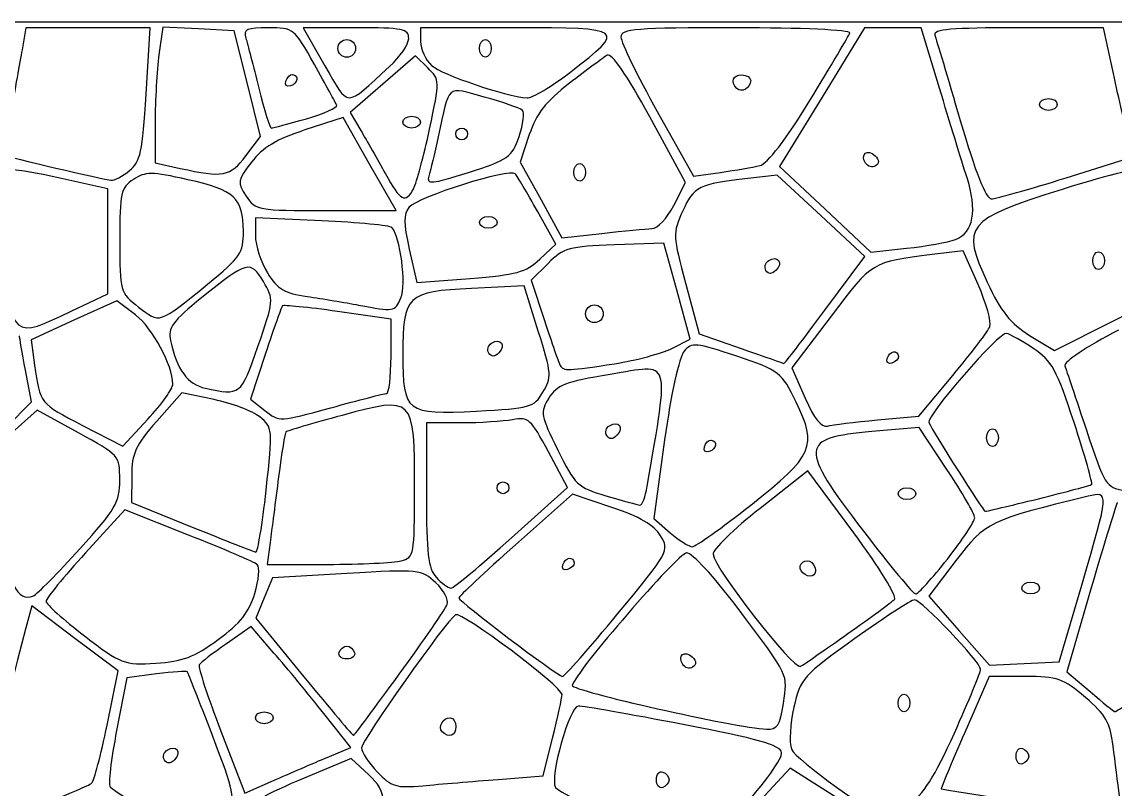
# Model space of a CAD drawing. Extents: x 1 to 601, y -4 to 449.
# Drawn here: x 179.7 to 318.7, y 351.6 to 449.1 of the extents above; entities that cross this region are included whole.
import ezdxf

# ---------------------------------------------------------------- set-up
doc = ezdxf.new("R2010")
doc.units = 0
doc.layers.get('0').update_dxf_attribs({"linetype": 'CONTINUOUS'})

msp = doc.modelspace()

# ---------------------------------------------------------------- linework, layer by layer
at = {"color": 7}
for points in [[(0.875971, 224.12403), (0.875971, 449.124032), (300.87597, 449.124032), (600.87597, 449.124032), (600.87597, 224.12403), (600.87597, -0.87597), (300.87597, -0.87597), (0.875971, -0.87597)], [(219.87597, 445.749032)], [(237.87597, 445.749032)], [(226.43847, 443.43545)], [(249.557378, 442.813188)], [(213.23847, 441.586532)], [(270.60558, 440.644422)], [(309.12597, 438.624032)], [(215.863845, 436.814114)], [(228.12597, 436.374032)], [(234.87597, 434.874032)], [(242.908612, 434.556684)], [(208.170713, 432.077144)], [(286.977667, 431.161697)], [(193.357687, 430.203209)], [(249.87597, 429.999032)], [(273.533715, 430.84532)], [(312.49707, 429.295525)], [(229.50939, 427.936532)], [(237.87597, 423.624032)], [(259.79823, 422.835521)], [(298.417522, 421.452334)], [(245.547165, 418.949216)], [(315.87597, 418.749034)], [(274.32339, 417.506884)], [(203.26419, 415.749034)], [(227.886683, 414.032291)], [(185.93847, 412.342774)], [(251.37597, 411.999034)], [(281.815275, 412.460404)], [(209.689643, 407.829881)], [(239.07339, 407.006884)], [(289.73847, 406.336534)], [(255.064538, 405.654094)], [(198.87597, 403.056416)], [(245.948332, 402.016256)], [(226.06347, 401.864719)], [(288.50097, 398.503811)], [(254.07339, 396.506884)], [(266.48847, 395.086534)], [(302.37597, 396.249034)], [(210.745275, 389.571551)], [(240.12597, 389.874034)], [(259.217633, 390.061534)], [(291.12597, 389.124034)], [(308.965613, 388.486564)], [(272.39766, 387.681799)], [(241.967258, 383.526446)], [(187.06347, 382.121494)], [(227.93847, 380.596706)], [(248.48847, 380.086534)], [(297.39033, 380.810689)], [(278.783003, 379.322209)], [(306.87597, 377.124034)], [(255.478125, 373.87023)], [(284.75097, 371.342595)], [(204.633818, 370.57128)], [(220.019723, 368.93028)], [(263.727667, 367.411695)], [(227.681272, 366.177435)], [(276.532185, 362.44578)], [(291.12597, 362.49903)], [(209.37597, 360.62403)], [(233.146358, 358.85364)], [(197.82339, 355.25688)], [(218.78619, 355.715415)], [(306.12597, 355.74903)], [(240.23655, 352.793347)], [(260.37597, 352.74903)]]:
    msp.add_lwpolyline(points, close=True, dxfattribs=at)
for points in [[(195.483405, 439.936532), (196.002397, 448.374032), (188.09817, 448.374032), (180.193942, 448.374032), (179.699595, 445.561532)], [(208.170712, 432.077144), (210.04179, 434.530256), (208.35189, 441.264644), (206.66199, 447.999032), (202.12545, 448.219557), (197.58891, 448.440081), (197.10744, 444.927379)], [(222.171, 448.374032), (215.46603, 448.374032), (218.226593, 443.546228)], [(242.43096, 448.374032), (230.37597, 448.374032), (230.37597, 446.615273)], [(296.3901, 440.686532), (294.061553, 448.374032), (290.452575, 448.374032), (286.84359, 448.374032), (281.447715, 439.561532), (276.05184, 430.749032), (281.856592, 425.290433), (287.661345, 419.831831), (292.206158, 420.332764)], [(318.5172, 442.561532), (317.273655, 448.374032), (306.36957, 448.374032)], [(231.311047, 443.272291), (229.758465, 444.824867), (225.584977, 441.221739), (221.41149, 437.61861), (222.788482, 435.308822)], [(223.910348, 431.044706), (220.555912, 436.965379), (215.679217, 435.379849)], [(262.584525, 425.792787), (264.07356, 428.711543), (259.535385, 437.047262)], [(260.480212, 437.746863), (265.084448, 429.48498), (268.542712, 429.983329)], [(196.62597, 436.313491), (196.62597, 431.212306), (199.81347, 430.498488)], [(244.220468, 434.782206), (243.061515, 431.292925), (245.706592, 426.480794), (248.351677, 421.668664), (253.42632, 422.232836)], [(312.49707, 429.295525), (320.979382, 431.967017), (320.370067, 434.358025)], [(218.337668, 425.124032), (227.264783, 425.124032), (223.910348, 431.044706)], [(185.93847, 412.342774), (190.62597, 414.560336), (190.62597, 421.215964), (190.62597, 427.871584), (183.732975, 429.416577)], [(281.815275, 412.460404), (286.905413, 419.296774), (281.328188, 424.473462), (275.75097, 429.650151), (272.00097, 429.220159)], [(217.81347, 423.819662), (209.37597, 424.193679), (209.37597, 421.934884)], [(245.547165, 418.949216), (247.593367, 420.873431), (245.247142, 425.061232)], [(228.948877, 420.216184), (229.895527, 415.986124), (236.698245, 416.505566)], [(262.34469, 407.596691), (264.688402, 408.759229), (263.003857, 414.879131), (261.319313, 420.999034), (255.035145, 420.771071)], [(301.299105, 415.712126), (299.395102, 420.017419), (295.448032, 419.531036)], [(307.8609, 409.260701), (311.00097, 407.346334), (318.369428, 411.020104), (325.737885, 414.693866), (325.27644, 419.721454)], [(246.599378, 418.417549), (244.447777, 416.291996), (246.13728, 411.145511)], [(264.115283, 415.788806), (265.823243, 409.433276), (271.16211, 407.587864)], [(245.363775, 409.787921), (243.559087, 415.542364), (236.871937, 415.222646)], [(194.12253, 411.853744), (191.75097, 413.660891), (186.29859, 411.180071), (180.846218, 408.699251), (181.298625, 405.474139)], [(226.62597, 406.605581), (226.62597, 411.337136), (219.820702, 412.300316)], [(282.607515, 411.710306), (277.612237, 405.115939), (279.306607, 401.271724)], [(210.662587, 406.947529), (208.736423, 401.146016), (210.583912, 399.692786)], [(177.728835, 397.599109), (180.894008, 400.824191), (180.134985, 404.826476)], [(288.50097, 398.503811), (293.75097, 398.991191), (298.083908, 404.174524)], [(204.12597, 401.086061), (200.00097, 401.930141), (196.828898, 398.339591)], [(186.858765, 396.862159), (181.601595, 399.725276), (178.009763, 396.519326), (174.417923, 393.313376), (176.15379, 385.406209)], [(187.404368, 397.803296), (192.50097, 395.177486), (195.68847, 398.598319)], [(235.53222, 398.124034), (231.12597, 398.124034), (231.12597, 388.995589)], [(297.336098, 392.215481), (293.796225, 397.538959), (287.776028, 397.013809)], [(261.433245, 395.978554), (260.042918, 385.958081), (262.126268, 384.166054)], [(241.967258, 383.526446), (249.056078, 389.928866), (246.653528, 394.433981)], [(193.646063, 391.374034), (193.635338, 387.999034), (201.318173, 384.883879)], [(285.483758, 384.153364), (279.630945, 392.022101), (273.565958, 387.249709)], [(254.728297, 387.388654), (249.702247, 389.084074), (242.476612, 382.638529)], [(200.888078, 383.863151), (192.775178, 387.079541), (187.763078, 381.587914)], [(211.242345, 382.936534), (210.85824, 380.124034), (218.554605, 380.134234)], [(298.519148, 380.670469), (295.037318, 376.090256), (298.894148, 371.703487), (302.75097, 367.316723), (307.177103, 367.532872), (311.603243, 367.74903), (314.477573, 377.499034)], [(221.028037, 378.985901), (211.569352, 378.440344), (210.495652, 375.870626), (209.42196, 373.300912), (215.553705, 365.837468)], [(315.70077, 377.151896), (312.587145, 366.491325), (315.544058, 363.960832)], [(190.510268, 359.693107), (191.925533, 366.593152), (186.428783, 370.730332), (180.932033, 374.867527), (180.193575, 372.058275)], [(211.74333, 368.858535), (208.828013, 372.218048), (205.694145, 370.046272)], [(196.789763, 366.199965), (193.028453, 365.701013), (191.728973, 359.010765)], [(307.291732, 365.87403), (302.727503, 365.87403), (299.607067, 358.74903)], [(218.78619, 355.715415), (221.496173, 356.847713), (218.07741, 361.173375)], [(204.978007, 358.93341), (208.035217, 351.027), (212.055712, 352.805055)], [(240.23655, 352.793347), (245.972138, 353.237595), (247.17405, 358.022452)], [(223.79169, 353.359118), (221.56956, 355.469198), (214.774845, 352.609118)], [(283.322708, 350.456843), (277.394445, 354.22107), (271.493948, 347.86005)]]:
    msp.add_lwpolyline(points, dxfattribs=at)
for points in [[(211.027312, 448.374032), (208.280085, 448.374032), (207.83592, 448.170163), (208.167802, 447.061532)], [(216.890355, 443.700214), (214.314315, 448.312124), (214.236652, 448.374032), (211.027312, 448.374032)], [(228.87597, 447.021158), (228.87597, 448.224105), (228.132915, 448.374032), (222.171, 448.374032)], [(249.557378, 442.813188), (256.564808, 448.236645), (256.388738, 448.374032), (242.43096, 448.374032)], [(270.563468, 448.374032), (257.689747, 448.374032), (255.87597, 448.227986), (255.87597, 447.19139)], [(285.000968, 447.717456), (285.138652, 448.079051), (278.65227, 448.374032), (270.563468, 448.374032)], [(306.36957, 448.374032), (297.971243, 448.374032), (295.54092, 448.158596), (295.79373, 447.436532)], [(208.167802, 447.061532), (208.3839, 446.339657), (209.12268, 443.470907), (209.809523, 440.686532)], [(219.87597, 445.749032), (219.87597, 446.367782), (220.38222, 446.874032), (221.00097, 446.874032)], [(221.00097, 446.874032), (221.61972, 446.874032), (222.12597, 446.367782), (222.12597, 445.749032)], [(226.43847, 443.43545), (227.779095, 444.663508), (228.87597, 446.277077), (228.87597, 447.021158)], [(230.37597, 446.615273), (230.37597, 445.647956), (231.01023, 444.282515), (231.785445, 443.58096)], [(237.87597, 445.749032), (237.87597, 446.367782), (238.21347, 446.874032), (238.62597, 446.874032)], [(238.62597, 446.874032), (239.03847, 446.874032), (239.37597, 446.367782), (239.37597, 445.749032)], [(255.87597, 447.19139), (255.87597, 446.540936), (257.947875, 442.290899), (260.480212, 437.746863)], [(279.908715, 439.134922), (282.571957, 443.494199), (284.86347, 447.356339), (285.000968, 447.717456)], [(295.79373, 447.436532), (295.974263, 446.920907), (297.431722, 442.027157), (299.03253, 436.561532)], [(179.699595, 445.561532), (179.427705, 444.014657), (178.770795, 440.386532), (178.239795, 437.499032)], [(221.00097, 444.624032), (220.38222, 444.624032), (219.87597, 445.130282), (219.87597, 445.749032)], [(222.12597, 445.749032), (222.12597, 445.130282), (221.61972, 444.624032), (221.00097, 444.624032)], [(238.62597, 444.624032), (238.21347, 444.624032), (237.87597, 445.130282), (237.87597, 445.749032)], [(239.37597, 445.749032), (239.37597, 445.130282), (239.03847, 444.624032), (238.62597, 444.624032)], [(259.535385, 437.047262), (256.610603, 442.419502), (254.686808, 445.200622), (254.12409, 444.870038)], [(197.10744, 444.927379), (196.84263, 442.995392), (196.62597, 439.119143), (196.62597, 436.313491)], [(219.729278, 438.515295), (219.603705, 438.7964), (218.326192, 441.129614), (216.890355, 443.700214)], [(254.12409, 444.870038), (253.643873, 444.587918), (251.479875, 442.987832), (249.315195, 441.314291)], [(213.23847, 441.586532), (213.40347, 442.081532), (213.783158, 442.46122), (214.08222, 442.430282)], [(214.08222, 442.430282), (214.978995, 442.337513), (214.805325, 441.308816), (213.83847, 440.986532)], [(218.226593, 443.546228), (221.315235, 438.144674), (220.6722, 438.153349), (226.43847, 443.43545)], [(231.529605, 435.484373), (232.853872, 441.674136), (232.852275, 441.731062), (231.311047, 443.272291)], [(231.785445, 443.58096), (233.084633, 442.405206), (241.183898, 439.656819), (243.932378, 439.459044)], [(243.932378, 439.459044), (244.582148, 439.412289), (247.113398, 440.921652), (249.557378, 442.813188)], [(270.60558, 440.644422), (269.760945, 441.48906), (270.091162, 442.374032), (271.25097, 442.374032)], [(271.25097, 442.374032), (271.86972, 442.374032), (272.37597, 442.056451), (272.37597, 441.668295)], [(320.370067, 434.358025), (320.034945, 435.673079), (319.201155, 439.364657), (318.5172, 442.561532)], [(213.83847, 440.986532), (213.34347, 440.821532), (213.07347, 441.091532), (213.23847, 441.586532)], [(238.468507, 439.568812), (233.612152, 440.902442), (234.08952, 441.316668), (232.62597, 434.499032)], [(249.315195, 441.314291), (246.309218, 438.990326), (245.105633, 437.447172), (244.220468, 434.782206)], [(272.37597, 441.668295), (272.37597, 440.722561), (271.204777, 440.045224), (270.60558, 440.644422)], [(193.357687, 430.203209), (194.76054, 431.334612), (195.030255, 432.56962), (195.483405, 439.936532)], [(209.809523, 440.686532), (210.496365, 437.902157), (211.21848, 435.624032), (211.414222, 435.624032)], [(243.322882, 437.898995), (243.008332, 438.170577), (240.82386, 438.921994), (238.468507, 439.568812)], [(299.86956, 429.400466), (299.236553, 431.379678), (297.6708, 436.458407), (296.3901, 440.686532)], [(215.863845, 436.814114), (218.115398, 437.468659), (219.854843, 438.234191), (219.729278, 438.515295)], [(273.533715, 430.84532), (274.495462, 431.073493), (276.870375, 434.161659), (279.908715, 439.134922)], [(309.12597, 438.624032), (309.12597, 439.036532), (309.63222, 439.374032), (310.25097, 439.374032)], [(310.25097, 437.874032), (309.63222, 437.874032), (309.12597, 438.211532), (309.12597, 438.624032)], [(310.25097, 439.374032), (310.86972, 439.374032), (311.37597, 439.036532), (311.37597, 438.624032)], [(311.37597, 438.624032), (311.37597, 438.211532), (310.86972, 437.874032), (310.25097, 437.874032)], [(211.414222, 435.624032), (211.609958, 435.624032), (213.612293, 436.159569), (215.863845, 436.814114)], [(228.12597, 436.374032), (228.12597, 436.786532), (228.63222, 437.124032), (229.25097, 437.124032)], [(229.25097, 437.124032), (229.86972, 437.124032), (230.37597, 436.786532), (230.37597, 436.374032)], [(242.908612, 434.556684), (243.451012, 436.123372), (243.637432, 437.627411), (243.322882, 437.898995)], [(215.679217, 435.379849), (212.071695, 434.206958), (210.307433, 433.145229), (208.900208, 431.30026)], [(222.788482, 435.308822), (223.545825, 434.038437), (224.949982, 431.564657), (225.908827, 429.811532)], [(229.25097, 435.624032), (228.63222, 435.624032), (228.12597, 435.961532), (228.12597, 436.374032)], [(230.37597, 436.374032), (230.37597, 435.961532), (229.86972, 435.624032), (229.25097, 435.624032)], [(229.50939, 427.936532), (229.886797, 428.658407), (230.795895, 432.054935), (231.529605, 435.484373)], [(234.87597, 434.874032), (234.87597, 435.286532), (235.21347, 435.624032), (235.62597, 435.624032)], [(235.62597, 435.624032), (236.03847, 435.624032), (236.37597, 435.286532), (236.37597, 434.874032)], [(299.03253, 436.561532), (300.950415, 430.013317), (302.296372, 426.624032), (302.978925, 426.624032)], [(232.62597, 434.499032), (232.183207, 432.436532), (231.652087, 430.190688), (231.445687, 429.508268)], [(235.62597, 434.124032), (235.21347, 434.124032), (234.87597, 434.461531), (234.87597, 434.874032)], [(236.37597, 434.874032), (236.37597, 434.461531), (236.03847, 434.124032), (235.62597, 434.124032)], [(236.496427, 429.987833), (241.565932, 431.595135), (241.987222, 431.89531), (242.908612, 434.556684)], [(286.97769, 431.161697), (286.265032, 432.31481), (287.241202, 433.058798), (288.20382, 432.096183)], [(177.387652, 432.166169), (177.599272, 432.011422), (190.24659, 429.049877), (191.00097, 428.978424)], [(199.81347, 430.498488), (205.237958, 429.283713), (206.175075, 429.460732), (208.170713, 432.077144)], [(208.900208, 431.30026), (207.098768, 428.938451), (207.06186, 428.708581), (208.204223, 426.965118)], [(249.87597, 429.999032), (249.87597, 430.617782), (250.21347, 431.124032), (250.62597, 431.124032)], [(250.62597, 431.124032), (251.03847, 431.124032), (251.37597, 430.617782), (251.37597, 429.999032)], [(288.24312, 430.821449), (287.82318, 430.561913), (287.253727, 430.715024), (286.977667, 431.161697)], [(288.20382, 432.096183), (288.742455, 431.557548), (288.755392, 431.138038), (288.24312, 430.821449)], [(183.732975, 429.416577), (176.377703, 431.065185), (172.994048, 430.650687), (173.689395, 428.186237)], [(191.00097, 428.978424), (191.41347, 428.939357), (192.473992, 429.490507), (193.357687, 430.203209)], [(200.793488, 429.052536), (196.14153, 430.094224), (195.401453, 430.097695), (193.855988, 429.085071)], [(225.908827, 429.811532), (227.824515, 426.308947), (228.48, 425.967601), (229.50939, 427.936532)], [(242.424682, 429.800296), (241.759042, 430.570799), (230.008185, 426.863267), (228.905752, 425.534917)], [(231.445687, 429.508268), (231.115815, 428.417578), (231.726712, 428.475583), (236.496427, 429.987833)], [(245.247142, 425.061232), (243.956715, 427.364522), (242.686612, 429.497101), (242.424682, 429.800296)], [(250.62597, 428.874032), (250.21347, 428.874032), (249.87597, 429.380282), (249.87597, 429.999032)], [(251.37597, 429.999032), (251.37597, 429.380282), (251.03847, 428.874032), (250.62597, 428.874032)], [(268.542712, 429.983329), (270.44475, 430.25742), (272.690707, 430.645316), (273.533715, 430.84532)], [(322.894425, 430.238704), (322.11438, 430.67524), (318.467693, 429.864496), (311.975865, 427.811247)], [(193.855988, 429.085071), (192.265928, 428.043221), (192.12597, 427.416826), (192.12597, 421.342136)], [(207.849315, 422.499034), (207.819765, 426.71138), (206.730495, 427.723092), (200.793488, 429.052536)], [(272.00097, 429.220159), (265.80282, 428.509449), (265.124235, 428.169395), (263.72874, 425.074742)], [(298.417523, 421.452334), (300.71598, 422.305549), (301.23321, 425.13675), (299.86956, 429.400466)], [(302.978925, 426.624032), (303.548632, 426.624032), (307.8318, 427.826204), (312.49707, 429.295525)], [(208.204223, 426.965118), (209.37321, 425.181019), (209.686875, 425.124032), (218.337668, 425.124032)], [(311.975865, 427.811247), (299.649615, 423.912675), (299.112128, 423.246633), (302.466375, 416.027291)], [(228.905752, 425.534917), (228.200242, 424.684828), (228.209692, 423.519231), (228.948877, 420.216184)], [(259.79823, 422.835521), (260.528865, 422.857196), (261.745868, 424.148892), (262.584525, 425.792787)], [(237.87597, 423.624032), (237.87597, 424.036532), (238.38222, 424.374032), (239.00097, 424.374032)], [(239.00097, 424.374032), (239.61972, 424.374032), (240.12597, 424.036532), (240.12597, 423.624032)], [(263.72874, 425.074742), (262.443638, 422.224894), (262.454265, 421.969639), (264.115283, 415.788806)], [(226.73445, 422.972336), (226.468538, 423.232658), (222.454095, 423.613954), (217.81347, 423.819662)], [(227.886683, 414.032291), (228.612315, 415.658486), (227.804708, 421.924594), (226.73445, 422.972336)], [(239.00097, 422.874034), (238.38222, 422.874034), (237.87597, 423.211534), (237.87597, 423.624032)], [(240.12597, 423.624032), (240.12597, 423.211534), (239.61972, 422.874034), (239.00097, 422.874034)], [(253.42632, 422.232836), (256.217377, 422.543126), (259.084732, 422.814334), (259.79823, 422.835521)], [(203.26419, 415.749034), (207.52731, 419.219741), (207.8688, 419.722466), (207.849315, 422.499034)], [(209.37597, 421.934884), (209.37597, 420.692546), (210.067223, 418.557611), (210.912083, 417.190594)], [(292.206158, 420.332764), (294.705803, 420.608276), (297.500918, 421.112081), (298.417522, 421.452334)], [(175.623533, 420.999034), (178.984973, 408.387101), (178.477365, 408.813079), (185.93847, 412.342774)], [(192.12597, 421.342136), (192.12597, 414.796009), (192.148995, 414.714746), (194.529248, 412.851904)], [(255.035145, 420.771071), (249.290985, 420.562691), (248.56608, 420.360446), (246.599378, 418.417549)], [(210.398985, 416.094709), (208.774965, 418.843954), (208.35777, 418.735271), (202.565775, 414.054064)], [(236.698245, 416.505566), (242.574892, 416.954291), (243.779527, 417.286954), (245.547165, 418.949216)], [(274.32339, 417.506861), (274.063853, 417.926801), (274.216965, 418.496254), (274.663635, 418.772314)], [(274.663635, 418.772314), (275.816745, 419.484971), (276.560738, 418.508801), (275.59812, 417.546184)], [(295.448032, 419.531036), (287.761792, 418.583884), (287.859262, 418.643254), (282.607515, 411.710306)], [(315.87597, 418.749034), (315.87597, 419.367784), (316.21347, 419.874034), (316.62597, 419.874034)], [(316.62597, 417.624034), (316.21347, 417.624034), (315.87597, 418.130284), (315.87597, 418.749034)], [(316.62597, 419.874034), (317.03847, 419.874034), (317.37597, 419.367784), (317.37597, 418.749034)], [(317.37597, 418.749034), (317.37597, 418.130284), (317.03847, 417.624034), (316.62597, 417.624034)], [(210.912083, 417.190594), (212.18535, 415.130419), (213.051623, 414.618214), (215.974583, 414.197306)], [(275.59812, 417.546184), (275.059485, 417.007549), (274.63998, 416.994604), (274.32339, 417.506884)], [(209.689643, 407.829881), (211.73346, 413.701061), (211.743548, 413.818556), (210.398985, 416.094709)], [(302.466375, 416.027291), (304.217033, 412.259374), (305.422523, 410.747261), (307.8609, 409.260701)], [(194.529248, 412.851904), (197.23839, 410.731684), (197.00706, 410.654959), (203.26419, 415.749034)], [(236.871937, 415.222646), (228.665355, 414.830284), (228.12597, 414.314059), (228.12597, 406.852241)], [(302.809972, 410.382349), (303.026197, 410.945816), (302.346307, 413.344219), (301.299105, 415.712126)], [(202.565775, 414.054064), (198.835403, 411.039109), (198.229463, 410.214184), (198.57717, 408.624034)], [(219.820702, 412.300316), (216.077805, 412.830064), (212.919427, 413.147741), (212.80209, 413.006269)], [(215.974583, 414.197306), (217.914098, 413.918014), (220.85097, 413.430499), (222.50097, 413.113939)], [(222.50097, 413.113939), (227.036085, 412.243864), (227.092995, 412.253569), (227.886683, 414.032291)], [(251.37597, 411.999034), (251.37597, 412.617784), (251.88222, 413.124034), (252.50097, 413.124034)], [(252.50097, 413.124034), (253.11972, 413.124034), (253.62597, 412.617784), (253.62597, 411.999034)], [(198.87597, 403.056416), (198.87597, 405.455381), (196.326, 410.174674), (194.12253, 411.853744)], [(212.80209, 413.006269), (212.684752, 412.864789), (211.721977, 410.138351), (210.662587, 406.947529)], [(252.50097, 410.874034), (251.88222, 410.874034), (251.37597, 411.380284), (251.37597, 411.999034)], [(253.62597, 411.999034), (253.62597, 411.380284), (253.11972, 410.874034), (252.50097, 410.874034)], [(276.613058, 405.683246), (276.674708, 405.650696), (279.015705, 408.700399), (281.815275, 412.460404)], [(246.13728, 411.145511), (247.066508, 408.314951), (247.970265, 405.745909), (248.145638, 405.436534)], [(298.083908, 404.174524), (300.467017, 407.025356), (302.593748, 409.818874), (302.809972, 410.382349)], [(180.134985, 404.826476), (179.717528, 407.027734), (179.37597, 408.997324), (179.37597, 409.203341)], [(239.413635, 408.272314), (240.566745, 408.984971), (241.310737, 408.008801), (240.34812, 407.046184)], [(245.948332, 402.016256), (247.097017, 403.915376), (247.062787, 404.370416), (245.363775, 409.787921)], [(304.926038, 409.515634), (304.043333, 409.765376), (294.672615, 399.012011), (295.034993, 398.165164)], [(308.37597, 407.563151), (306.93222, 408.508646), (305.37975, 409.387264), (304.926038, 409.515634)], [(319.158518, 409.924796), (315.12405, 407.844544), (312.155288, 405.862811), (312.335925, 405.370534)], [(198.57717, 408.624034), (199.395923, 404.879674), (200.752793, 403.013959), (203.00814, 402.531394)], [(203.00814, 402.531394), (207.490425, 401.572339), (207.5193, 401.595236), (209.689643, 407.829881)], [(239.07339, 407.006861), (238.813852, 407.426801), (238.966965, 407.996254), (239.413635, 408.272314)], [(255.064538, 405.654094), (257.779575, 406.083131), (261.055642, 406.957301), (262.34469, 407.596691)], [(270.6039, 406.595119), (265.396552, 408.345941), (264.903225, 408.393566), (263.903138, 407.242061)], [(271.16211, 407.587864), (274.09848, 406.572889), (276.551408, 405.715811), (276.613058, 405.683246)], [(289.73847, 406.336534), (290.060752, 407.303381), (291.089452, 407.477059), (291.18222, 406.580284)], [(313.506113, 398.176691), (311.315273, 404.882089), (310.67163, 406.059746), (308.37597, 407.563151)], [(226.06347, 401.864719), (226.372845, 401.869969), (226.62597, 404.003231), (226.62597, 406.605581)], [(228.12597, 406.852241), (228.12597, 399.463144), (228.520627, 399.158689), (237.49566, 399.624034)], [(240.34812, 407.046184), (239.809485, 406.507549), (239.38998, 406.494604), (239.07339, 407.006884)], [(259.217633, 390.061534), (262.022955, 406.754516), (262.413255, 405.579506), (254.494598, 404.280394)], [(263.903138, 407.242061), (263.279273, 406.523734), (262.23669, 401.769236), (261.433245, 395.978554)], [(278.157203, 400.765661), (276.280155, 404.592889), (276.064898, 404.759021), (270.6039, 406.595119)], [(290.33847, 405.736534), (289.84347, 405.571534), (289.57347, 405.841534), (289.73847, 406.336534)], [(291.18222, 406.580284), (291.21312, 406.281221), (290.83347, 405.901534), (290.33847, 405.736534)], [(181.298625, 405.474139), (181.985775, 400.575604), (181.959608, 400.608476), (187.404368, 397.803296)], [(248.145638, 405.436534), (248.560628, 404.704444), (249.177668, 404.723846), (255.064538, 405.654094)], [(312.335925, 405.370534), (312.5118, 404.891209), (313.742018, 401.219149), (315.069735, 397.210406)], [(254.494598, 404.280394), (248.772488, 403.341641), (247.703138, 402.928624), (246.695655, 401.268214)], [(195.68847, 398.598319), (197.441595, 400.479776), (198.87597, 402.485921), (198.87597, 403.056416)], [(237.49566, 399.624034), (244.36395, 399.980149), (244.78965, 400.100629), (245.948332, 402.016256)], [(209.931998, 398.880521), (209.007435, 399.629321), (206.39472, 400.621811), (204.12597, 401.086061)], [(218.966183, 400.047476), (222.560317, 401.041834), (225.754095, 401.859589), (226.06347, 401.864719)], [(229.62597, 389.714951), (229.62597, 401.499454), (229.559145, 401.567314), (220.399538, 399.079429)], [(246.695655, 401.268214), (245.59539, 399.454871), (245.660985, 399.074456), (247.833698, 394.668416)], [(272.39766, 387.681799), (280.370925, 393.971284), (280.900005, 395.173189), (278.157203, 400.765661)], [(279.306607, 401.271724), (280.447147, 398.684029), (281.368687, 397.523749), (282.12597, 397.721959)], [(210.583912, 399.692786), (212.418502, 398.249696), (212.477002, 398.252171), (218.966183, 400.047476)], [(196.828898, 398.339591), (194.10837, 395.260159), (193.655288, 394.268591), (193.646063, 391.374034)], [(210.745238, 389.571551), (211.60026, 397.402144), (211.588298, 397.539109), (209.931998, 398.880521)], [(220.399538, 399.079429), (216.605325, 398.048861), (213.393533, 397.107986), (213.26223, 396.988609)], [(242.09472, 398.531569), (240.908783, 398.307424), (237.955658, 398.124034), (235.53222, 398.124034)], [(246.653528, 394.433981), (244.42257, 398.617331), (244.096958, 398.909996), (242.09472, 398.531569)], [(254.07339, 396.506861), (253.813853, 396.926801), (253.966965, 397.496254), (254.413635, 397.772314)], [(254.413635, 397.772314), (255.566745, 398.484971), (256.310738, 397.508801), (255.34812, 396.546184)], [(282.12597, 397.721959), (282.74472, 397.883914), (285.61347, 398.235746), (288.50097, 398.503811)], [(295.034993, 398.165164), (295.487498, 397.107716), (301.98207, 386.874034), (302.200658, 386.874034)], [(315.756113, 390.304204), (315.896438, 390.417011), (314.883938, 393.959636), (313.506113, 398.176691)], [(192.120953, 390.855559), (192.115703, 393.974171), (192.074378, 394.021676), (186.858765, 396.862159)], [(213.26223, 396.988609), (213.13092, 396.869224), (212.709158, 394.291481), (212.32497, 391.260289)], [(255.34812, 396.546184), (254.809485, 396.007549), (254.38998, 395.994604), (254.07339, 396.506884)], [(287.776028, 397.013809), (278.572763, 396.210994), (278.48235, 395.120599), (286.725638, 384.346436)], [(302.37597, 396.249034), (302.37597, 396.867784), (302.71347, 397.374034), (303.12597, 397.374034)], [(303.12597, 397.374034), (303.53847, 397.374034), (303.87597, 396.867784), (303.87597, 396.249034)], [(315.069735, 397.210406), (317.371673, 390.260209), (317.594438, 389.903606), (319.867365, 389.530309)], [(267.08847, 394.486534), (266.59347, 394.321534), (266.32347, 394.591534), (266.48847, 395.086534)], [(266.48847, 395.086534), (266.65347, 395.581534), (267.033158, 395.961221), (267.33222, 395.930284)], [(267.33222, 395.930284), (268.228995, 395.837516), (268.055325, 394.808816), (267.08847, 394.486534)], [(303.12597, 395.124034), (302.71347, 395.124034), (302.37597, 395.630284), (302.37597, 396.249034)], [(303.87597, 396.249034), (303.87597, 395.630284), (303.53847, 395.124034), (303.12597, 395.124034)], [(247.833698, 394.668416), (250.00467, 390.265916), (250.361558, 389.927254), (253.94514, 388.868959)], [(300.87597, 386.069681), (300.87597, 386.521961), (299.28303, 389.287571), (297.336098, 392.215481)], [(187.06347, 382.121494), (191.62365, 387.157369), (192.125475, 388.023994), (192.120953, 390.855559)], [(212.32497, 391.260289), (211.940783, 388.229096), (211.453605, 384.483409), (211.242345, 382.936534)], [(209.439248, 381.696379), (209.680283, 381.656554), (210.267998, 385.200416), (210.745275, 389.571551)], [(227.93847, 380.596744), (229.565018, 381.032644), (229.62597, 381.362014), (229.62597, 389.714951)], [(240.12597, 389.874034), (240.12597, 390.286534), (240.46347, 390.624034), (240.87597, 390.624034)], [(240.87597, 389.124034), (240.46347, 389.124034), (240.12597, 389.461534), (240.12597, 389.874034)], [(240.87597, 390.624034), (241.28847, 390.624034), (241.62597, 390.286534), (241.62597, 389.874034)], [(241.62597, 389.874034), (241.62597, 389.461534), (241.28847, 389.124034), (240.87597, 389.124034)], [(258.279488, 387.684536), (258.570165, 387.651236), (258.992333, 388.720909), (259.217633, 390.061534)], [(291.12597, 389.124034), (291.12597, 389.536534), (291.63222, 389.874034), (292.25097, 389.874034)], [(292.25097, 389.874034), (292.86972, 389.874034), (293.37597, 389.536534), (293.37597, 389.124034)], [(308.965613, 388.486564), (312.560055, 389.373454), (315.61578, 390.191389), (315.756113, 390.304204)], [(314.477573, 377.499034), (317.975198, 389.363291), (317.980238, 389.431369), (315.31347, 388.792661)], [(231.12597, 388.995589), (231.12597, 381.553969), (231.355335, 379.613696), (232.367213, 378.495589)], [(253.94514, 388.868959), (256.038345, 388.250801), (257.988803, 387.717806), (258.279488, 387.684536)], [(292.25097, 388.374034), (291.63222, 388.374034), (291.12597, 388.711534), (291.12597, 389.124034)], [(293.37597, 389.124034), (293.37597, 388.711534), (292.86972, 388.374034), (292.25097, 388.374034)], [(315.31347, 388.792661), (302.81718, 385.799734), (302.186483, 385.494709), (298.519148, 380.670469)], [(302.200658, 386.874034), (302.326935, 386.874034), (305.371163, 387.599674), (308.965613, 388.486564)], [(319.032683, 388.020821), (318.91263, 387.906229), (317.413268, 383.015209), (315.70077, 377.151896)], [(260.91534, 383.779826), (260.110822, 385.105736), (258.21114, 386.213801), (254.728297, 387.388654)], [(264.939278, 382.374034), (265.340588, 382.374034), (268.69686, 384.762529), (272.39766, 387.681799)], [(273.565958, 387.249709), (270.230212, 384.624896), (267.538207, 382.005656), (267.583718, 381.429184)], [(176.15379, 385.406209), (177.83262, 377.758834), (179.193135, 375.225641), (181.13637, 376.128979)], [(297.39033, 380.810689), (299.307435, 383.250851), (300.87597, 385.617401), (300.87597, 386.069681)], [(209.621213, 380.102644), (209.280083, 380.401909), (205.350165, 382.094134), (200.888078, 383.863151)], [(201.318173, 384.883879), (205.543733, 383.170549), (209.198213, 381.736174), (209.439248, 381.696379)], [(262.126268, 384.166054), (263.27211, 383.180441), (264.53796, 382.374034), (264.939278, 382.374034)], [(290.66877, 375.677606), (291.04128, 376.016216), (288.748575, 379.764026), (285.483758, 384.153364)], [(286.725638, 384.346436), (290.080448, 379.961614), (293.068163, 376.374034), (293.364998, 376.374034)], [(234.243443, 377.124034), (234.592688, 377.124034), (238.068398, 380.005121), (241.967258, 383.526446)], [(242.476612, 382.638529), (238.502505, 379.093474), (235.25097, 376.043089), (235.25097, 375.859886)], [(255.478125, 373.87023), (261.964725, 381.731171), (262.05669, 381.898781), (260.91534, 383.779826)], [(181.13637, 376.128979), (181.6119, 376.350041), (184.279095, 379.046674), (187.06347, 382.121494)], [(187.763078, 381.587914), (185.006415, 378.567521), (182.75097, 375.799384), (182.75097, 375.436504)], [(248.48847, 380.086534), (248.810752, 381.053381), (249.839452, 381.227059), (249.93222, 380.330284)], [(264.22209, 381.585836), (263.108242, 381.551036), (250.11081, 366.498495), (249.683963, 364.74903)], [(270.640065, 374.686537), (267.702165, 378.608456), (264.912412, 381.607429), (264.22209, 381.585836)], [(267.583718, 381.429184), (267.722378, 379.672886), (277.851308, 366.677557), (278.704028, 367.16193)], [(278.783003, 379.322209), (278.270692, 380.151131), (279.453802, 381.046196), (280.14636, 380.353646)], [(209.306063, 376.436456), (209.820533, 378.153604), (209.96235, 379.803386), (209.621213, 380.102644)], [(218.554605, 380.134234), (222.787605, 380.139484), (227.010345, 380.347976), (227.93847, 380.596706)], [(249.08847, 379.486534), (248.59347, 379.321534), (248.32347, 379.591534), (248.48847, 380.086534)], [(249.93222, 380.330284), (249.96312, 380.031221), (249.58347, 379.651534), (249.08847, 379.486534)], [(280.14636, 380.353646), (280.859452, 379.640554), (280.726553, 378.624034), (279.920235, 378.624034)], [(293.364998, 376.374034), (293.661833, 376.374034), (295.473233, 378.370526), (297.39033, 380.810689)], [(232.328452, 377.801246), (230.534685, 379.486399), (230.240363, 379.517254), (221.028037, 378.985901)], [(232.367213, 378.495589), (233.049893, 377.741231), (233.894198, 377.124034), (234.243443, 377.124034)], [(279.920235, 378.624034), (279.53208, 378.624034), (279.020325, 378.938209), (278.783003, 379.322209)], [(233.769142, 375.025939), (233.98971, 375.600739), (233.341403, 376.849624), (232.328452, 377.801246)], [(306.87597, 377.124034), (306.87597, 377.536534), (307.38222, 377.874034), (308.00097, 377.874034)], [(308.00097, 376.374034), (307.38222, 376.374034), (306.87597, 376.711534), (306.87597, 377.124034)], [(308.00097, 377.874034), (308.61972, 377.874034), (309.12597, 377.536534), (309.12597, 377.124034)], [(309.12597, 377.124034), (309.12597, 376.711534), (308.61972, 376.374034), (308.00097, 376.374034)], [(204.633818, 370.57128), (207.452925, 372.640688), (208.600388, 374.081138), (209.306063, 376.436456)], [(235.25097, 375.859886), (235.25097, 375.437884), (247.84815, 365.918588), (248.440447, 365.893012)], [(284.75097, 371.342595), (287.63847, 373.39299), (290.30148, 375.343736), (290.66877, 375.677606)], [(293.21523, 375.624034), (292.833998, 375.624034), (289.423583, 373.412235), (285.636525, 370.708912)], [(301.62597, 366.790507), (301.62597, 367.704052), (294.085058, 375.624034), (293.21523, 375.624034)], [(182.75097, 375.436504), (182.75097, 375.073624), (184.94472, 373.09872), (187.62597, 371.047845)], [(227.681272, 366.177435), (230.809027, 370.46931), (233.548567, 374.451135), (233.769142, 375.025939)], [(248.37597, 363.570832), (248.37597, 364.599908), (235.59378, 374.19267), (234.841815, 373.727925)], [(276.532185, 362.44578), (277.106505, 366.275595), (277.404637, 365.65623), (270.640065, 374.686537)], [(234.841815, 373.727925), (233.66331, 372.999563), (222.87597, 357.733237), (222.87597, 356.793765)], [(248.440447, 365.893012), (248.682157, 365.882587), (251.849115, 369.472312), (255.478125, 373.87023)], [(180.193575, 372.058275), (174.10146, 348.882727), (174.077535, 348.695752), (177.110063, 347.96103)], [(278.704028, 367.16193), (279.142343, 367.410908), (281.86347, 369.292208), (284.75097, 371.342595)], [(187.62597, 371.047845), (192.315735, 367.460655), (192.66048, 367.32864), (196.698975, 367.573575)], [(196.698975, 367.573575), (200.124105, 367.78131), (201.584948, 368.333197), (204.633818, 370.57128)], [(205.694145, 370.046272), (203.970517, 368.8518), (202.416398, 367.641697), (202.240545, 367.357162)], [(285.636525, 370.708912), (279.048802, 366.00639), (278.71299, 365.629192), (277.872938, 361.988482)], [(218.07741, 361.173375), (216.197085, 363.552487), (213.346755, 367.010805), (211.74333, 368.858535)], [(221.00097, 368.12403), (220.313468, 368.12403), (219.871905, 368.486843), (220.019723, 368.93028)], [(220.019723, 368.93028), (220.167532, 369.373717), (220.609095, 369.73653), (221.00097, 369.73653)], [(221.00097, 369.73653), (221.392845, 369.73653), (221.834407, 369.373717), (221.982217, 368.93028)], [(221.982217, 368.93028), (222.130035, 368.486843), (221.688472, 368.12403), (221.00097, 368.12403)], [(263.72769, 367.411695), (263.015032, 368.564805), (263.991202, 369.308797), (264.95382, 368.34618)], [(202.240545, 367.357162), (202.064685, 367.07262), (203.296545, 363.281932), (204.978007, 358.93341)], [(264.99312, 367.07145), (264.57318, 366.811913), (264.003727, 366.965025), (263.727667, 367.411695)], [(264.95382, 368.34618), (265.492455, 367.807545), (265.505392, 367.38804), (264.99312, 367.07145)], [(200.721285, 366.473978), (200.62767, 366.597698), (198.858488, 366.47439), (196.789763, 366.199965)], [(203.9181, 358.37403), (202.253468, 362.70528), (200.8149, 366.350258), (200.721285, 366.473978)], [(215.553705, 365.837468), (218.926162, 361.732575), (221.754975, 358.37403), (221.83995, 358.37403)], [(221.83995, 358.37403), (221.924925, 358.37403), (224.553517, 361.88556), (227.681272, 366.177435)], [(298.285073, 358.683112), (300.122565, 362.771858), (301.62597, 366.420187), (301.62597, 366.790507)], [(314.948302, 363.227107), (312.14385, 365.627617), (311.431065, 365.87403), (307.291732, 365.87403)], [(249.683963, 364.74903), (249.517957, 364.068652), (270.48441, 359.353035), (274.392517, 359.19177)], [(318.71256, 361.402192), (318.82893, 361.386742), (321.658275, 363.289882), (324.99999, 365.631487)], [(247.17405, 358.022452), (247.835108, 360.65412), (248.37597, 363.150892), (248.37597, 363.570832)], [(291.12597, 362.49903), (291.12597, 363.11778), (291.46347, 363.62403), (291.87597, 363.62403)], [(291.87597, 363.62403), (292.28847, 363.62403), (292.62597, 363.11778), (292.62597, 362.49903)], [(318.482137, 357.039607), (318.112897, 360.000712), (317.534527, 361.0134), (314.948302, 363.227107)], [(315.544058, 363.960832), (317.170358, 362.569065), (318.596182, 361.41768), (318.71256, 361.402192)], [(250.46925, 362.12403), (249.323228, 362.12403), (246.757493, 353.012588), (247.5522, 351.765008)], [(263.789145, 359.777378), (257.043908, 361.068038), (251.049953, 362.12403), (250.46925, 362.12403)], [(274.392517, 359.19177), (275.774363, 359.13477), (276.112867, 359.649548), (276.532185, 362.44578)], [(277.872938, 361.988482), (277.39002, 359.895562), (277.255058, 357.479933), (277.573013, 356.620417)], [(291.87597, 361.37403), (291.46347, 361.37403), (291.12597, 361.88028), (291.12597, 362.49903)], [(292.62597, 362.49903), (292.62597, 361.88028), (292.28847, 361.37403), (291.87597, 361.37403)], [(209.37597, 360.62403), (209.37597, 361.03653), (209.88222, 361.37403), (210.50097, 361.37403)], [(210.50097, 359.87403), (209.88222, 359.87403), (209.37597, 360.21153), (209.37597, 360.62403)], [(210.50097, 361.37403), (211.11972, 361.37403), (211.62597, 361.03653), (211.62597, 360.62403)], [(211.62597, 360.62403), (211.62597, 360.21153), (211.11972, 359.87403), (210.50097, 359.87403)], [(233.146358, 358.85364), (232.54716, 359.452837), (233.2245, 360.62403), (234.170235, 360.62403)], [(234.170235, 360.62403), (234.55839, 360.62403), (234.87597, 360.11778), (234.87597, 359.49903)], [(188.54799, 352.30944), (188.848845, 352.575435), (189.731873, 355.898085), (190.510268, 359.693107)], [(191.728973, 359.010765), (191.014253, 355.331123), (190.634685, 352.115318), (190.885478, 351.864525)], [(234.87597, 359.49903), (234.87597, 358.339223), (233.991, 358.009005), (233.146358, 358.85364)], [(276.31545, 356.214878), (276.113363, 357.15183), (273.24012, 357.968985), (263.789145, 359.777378)], [(205.938075, 348.527415), (206.85039, 350.314305), (206.661135, 351.23685), (203.9181, 358.37403)], [(292.472573, 349.604767), (294.339398, 350.846693), (295.761668, 353.068087), (298.285073, 358.683112)], [(299.607067, 358.74903), (297.890835, 354.83028), (296.546115, 351.603038), (296.618805, 351.57738)], [(197.82339, 355.256858), (197.563853, 355.676798), (197.716965, 356.24625), (198.163635, 356.52231)], [(198.163635, 356.52231), (199.316745, 357.234968), (200.060738, 356.258798), (199.09812, 355.29618)], [(222.87597, 356.793765), (222.87597, 356.264302), (223.779015, 354.888532), (224.88273, 353.736503)], [(271.009658, 348.81153), (274.217723, 352.376505), (276.466545, 355.514355), (276.31545, 356.214878)], [(277.573013, 356.620417), (278.044605, 355.345575), (288.30696, 347.974905), (289.62597, 347.963685)], [(306.12597, 355.74903), (306.12597, 356.436532), (306.488782, 356.878095), (306.93222, 356.730277)], [(306.93222, 356.730277), (307.375657, 356.582468), (307.73847, 356.140905), (307.73847, 355.74903)], [(319.28367, 350.68653), (319.085655, 352.233405), (318.724965, 355.092292), (318.482137, 357.039607)], [(199.09812, 355.29618), (198.559485, 354.757545), (198.13998, 354.744608), (197.82339, 355.25688)], [(212.055712, 352.805055), (214.26699, 353.782987), (217.295707, 355.092645), (218.78619, 355.715415)], [(306.93222, 354.767782), (306.488782, 354.619965), (306.12597, 355.061528), (306.12597, 355.74903)], [(307.73847, 355.74903), (307.73847, 355.357155), (307.375657, 354.915593), (306.93222, 354.767782)], [(224.64774, 336.81153), (226.215413, 350.695125), (226.195695, 351.07632), (223.79169, 353.359118)], [(224.88273, 353.736503), (226.685363, 351.854962), (227.27661, 351.677865), (230.69523, 351.995497)], [(260.37597, 352.74903), (260.37597, 353.436533), (260.738783, 353.878095), (261.18222, 353.730278)], [(261.18222, 353.730278), (261.625658, 353.582468), (261.98847, 353.140905), (261.98847, 352.74903)], [(182.735063, 349.84992), (185.631308, 350.936663), (188.247128, 352.043445), (188.54799, 352.30944)], [(190.885478, 351.864525), (191.933415, 350.816588), (200.821493, 345.674865), (201.627128, 345.650513)], [(214.774845, 352.609118), (210.191588, 350.679893), (207.62136, 349.138785), (206.877788, 347.87403)], [(230.69523, 351.995497), (232.78839, 352.18998), (237.081983, 352.549013), (240.23655, 352.793347)], [(261.18222, 351.767783), (260.738783, 351.619965), (260.37597, 352.061528), (260.37597, 352.74903)], [(261.98847, 352.74903), (261.98847, 352.357155), (261.625658, 351.915593), (261.18222, 351.767783)], [(247.5522, 351.765008), (247.975463, 351.10053), (263.96472, 342.745358), (264.971295, 342.66267)], [(296.618805, 351.57738), (296.732467, 351.537255), (317.488358, 348.191767), (319.072335, 347.958262)]]:
    msp.add_open_spline(points, degree=3, dxfattribs=at)

doc.saveas('drawing.dxf')
